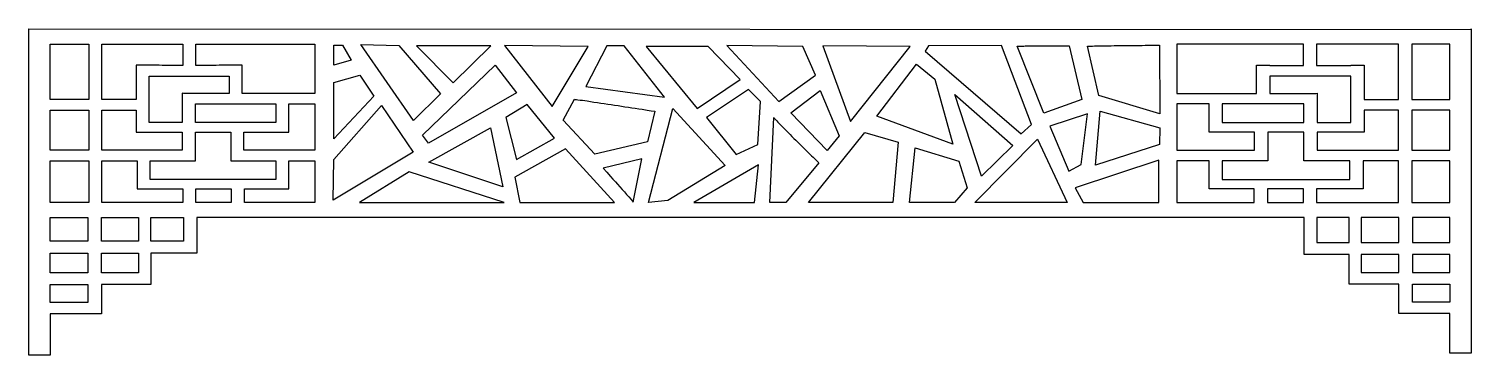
# Model space of a CAD drawing. Header units: centimetres. Extents: x 1.5 to 17.9, y -9 to -5.3.
import ezdxf

# ---------------------------------------------------------------- set-up
doc = ezdxf.new("R2010")
doc.units = ezdxf.units.CM
doc.header["$MEASUREMENT"] = 0
doc.layers.add('layer 1', color=7, linetype='Continuous')

msp = doc.modelspace()

# ---------------------------------------------------------------- linework, layer by layer
at = {"layer": 'layer 1', "color": 250}
for points, knots in [([(16.02787, -7.42922), (16.02787, -7.42922), (16.02787, -7.85228), (16.02787, -7.85228), (16.02787, -7.85228), (16.02787, -7.85228), (16.53978, -7.85228), (16.53978, -7.85228), (16.53978, -7.85228), (16.53978, -7.85228), (16.53978, -8.19137), (16.53978, -8.19137), (16.53978, -8.19137), (16.53978, -8.19137), (17.10772, -8.19137), (17.10772, -8.19137), (17.10772, -8.19137), (17.10772, -8.19137), (17.10772, -8.52561), (17.10772, -8.52561), (17.10772, -8.52561), (17.10772, -8.52561), (17.6887, -8.52561), (17.6887, -8.52561), (17.6887, -8.52561), (17.6887, -8.52561), (17.6887, -8.97819), (17.6887, -8.97819), (17.6887, -8.97819), (17.6887, -8.97819), (17.93102, -8.97819), (17.93102, -8.97819), (17.93102, -8.97819), (17.93102, -8.97819), (17.93102, -7.42922), (17.93102, -7.42922), (17.93102, -7.42922), (17.93102, -7.42922), (17.93102, -7.30144), (17.93102, -7.30144), (17.93102, -7.30144), (17.93102, -7.30144), (17.93102, -5.45563), (17.93102, -5.45563), (17.93102, -5.45563), (17.93102, -5.45563), (17.93102, -5.27898), (17.93102, -5.27898), (17.93102, -5.27898), (17.93102, -5.27898), (17.93102, -5.28697), (17.93102, -5.28697), (17.93102, -5.28697), (17.93102, -5.28697), (1.50051, -5.27898), (1.50051, -5.27898), (1.50051, -5.27898), (1.50051, -5.27898), (1.50051, -5.45563), (1.50051, -5.45563), (1.50051, -5.45563), (1.50051, -5.45563), (1.50051, -7.30144), (1.50051, -7.30144), (1.50051, -7.30144), (1.50051, -7.30144), (1.50051, -7.42922), (1.50051, -7.42922), (1.50051, -7.42922), (1.50051, -7.42922), (1.50051, -9.00021), (1.50051, -9.00021), (1.50051, -9.00021), (1.50051, -9.00021), (1.74283, -9.00021), (1.74283, -9.00021), (1.74283, -9.00021), (1.74283, -9.00021), (1.74283, -8.52886), (1.74283, -8.52886), (1.74283, -8.52886), (1.74283, -8.52886), (2.32926, -8.52886), (2.32926, -8.52886), (2.32926, -8.52886), (2.32926, -8.52886), (2.32926, -8.19462), (2.32926, -8.19462), (2.32926, -8.19462), (2.32926, -8.19462), (2.89176, -8.19462), (2.89176, -8.19462), (2.89176, -8.19462), (2.89176, -8.19462), (2.89176, -7.83515), (2.89176, -7.83515), (2.89176, -7.83515), (2.89176, -7.83515), (3.41479, -7.83515), (3.41479, -7.83515), (3.41479, -7.83515), (3.41479, -7.83515), (3.41479, -7.42922), (3.41479, -7.42922), (3.41479, -7.42922), (3.41479, -7.42922), (16.02787, -7.42922), (16.02787, -7.42922), (16.02787, -7.42922), (16.02787, -7.42922), (16.02787, -7.42922), (16.02787, -7.42922)], [0, 0, 0, 0, 0.03448276, 0.03448276, 0.03448276, 0.03448276, 0.06896552, 0.06896552, 0.06896552, 0.06896552, 0.10344828, 0.10344828, 0.10344828, 0.10344828, 0.13793103, 0.13793103, 0.13793103, 0.13793103, 0.17241379, 0.17241379, 0.17241379, 0.17241379, 0.20689655, 0.20689655, 0.20689655, 0.20689655, 0.24137931, 0.24137931, 0.24137931, 0.24137931, 0.27586207, 0.27586207, 0.27586207, 0.27586207, 0.31034483, 0.31034483, 0.31034483, 0.31034483, 0.34482759, 0.34482759, 0.34482759, 0.34482759, 0.37931034, 0.37931034, 0.37931034, 0.37931034, 0.4137931, 0.4137931, 0.4137931, 0.4137931, 0.44827586, 0.44827586, 0.44827586, 0.44827586, 0.48275862, 0.48275862, 0.48275862, 0.48275862, 0.51724138, 0.51724138, 0.51724138, 0.51724138, 0.55172414, 0.55172414, 0.55172414, 0.55172414, 0.5862069, 0.5862069, 0.5862069, 0.5862069, 0.62068966, 0.62068966, 0.62068966, 0.62068966, 0.65517241, 0.65517241, 0.65517241, 0.65517241, 0.68965517, 0.68965517, 0.68965517, 0.68965517, 0.72413793, 0.72413793, 0.72413793, 0.72413793, 0.75862069, 0.75862069, 0.75862069, 0.75862069, 0.79310345, 0.79310345, 0.79310345, 0.79310345, 0.82758621, 0.82758621, 0.82758621, 0.82758621, 0.86206897, 0.86206897, 0.86206897, 0.86206897, 0.89655172, 0.89655172, 0.89655172, 0.89655172, 0.93103448, 0.93103448, 0.93103448, 0.93103448, 1, 1, 1, 1]), ([(1.74283, -6.08608), (1.74283, -6.08608), (2.18384, -6.08608), (2.18384, -6.08608), (2.18384, -6.08608), (2.18384, -6.08608), (2.18384, -5.45563), (2.18384, -5.45563), (2.18384, -5.45563), (2.18384, -5.45563), (1.74283, -5.45563), (1.74283, -5.45563), (1.74283, -5.45563), (1.74283, -5.45563), (1.74283, -6.08608), (1.74283, -6.08608)], [0, 0, 0, 0, 0.2, 0.2, 0.2, 0.2, 0.4, 0.4, 0.4, 0.4, 0.6, 0.6, 0.6, 0.6, 1, 1, 1, 1]), ([(2.33234, -5.45563), (2.33234, -5.45563), (2.33234, -6.08608), (2.33234, -6.08608), (2.33234, -6.08608), (2.33234, -6.08608), (2.72151, -6.08608), (2.72151, -6.08608), (2.72151, -6.08608), (2.72151, -6.08608), (2.72151, -5.69258), (2.72151, -5.69258), (2.72151, -5.69258), (2.80964, -5.69302), (2.89776, -5.69387), (2.98588, -5.69516), (2.98588, -5.69516), (3.07527, -5.69647), (3.16466, -5.69733), (3.25406, -5.69774), (3.25406, -5.69774), (3.25406, -5.69774), (3.25406, -5.45563), (3.25406, -5.45563), (3.25406, -5.45563), (3.25406, -5.45563), (2.33234, -5.45563), (2.33234, -5.45563)], [0, 0, 0, 0, 0.125, 0.125, 0.125, 0.125, 0.25, 0.25, 0.25, 0.25, 0.375, 0.375, 0.375, 0.375, 0.5, 0.5, 0.5, 0.5, 0.625, 0.625, 0.625, 0.625, 0.75, 0.75, 0.75, 0.75, 1, 1, 1, 1]), ([(3.40256, -5.45563), (3.40256, -5.45563), (3.40257, -5.69774), (3.40257, -5.69774), (3.40257, -5.69774), (3.49114, -5.69731), (3.5797, -5.69641), (3.66826, -5.69503), (3.66826, -5.69503), (3.75549, -5.69367), (3.84274, -5.69277), (3.92998, -5.69231), (3.92998, -5.69231), (3.92998, -5.69231), (3.92998, -6.01464), (3.92998, -6.01464), (3.92998, -6.01464), (3.92998, -6.01464), (4.76029, -6.01464), (4.76029, -6.01464), (4.76029, -6.01464), (4.76029, -6.01464), (4.76029, -5.45563), (4.76029, -5.45563), (4.76029, -5.45563), (4.76029, -5.45563), (3.40256, -5.45563), (3.40256, -5.45563)], [0, 0, 0, 0, 0.125, 0.125, 0.125, 0.125, 0.25, 0.25, 0.25, 0.25, 0.375, 0.375, 0.375, 0.375, 0.5, 0.5, 0.5, 0.5, 0.625, 0.625, 0.625, 0.625, 0.75, 0.75, 0.75, 0.75, 1, 1, 1, 1]), ([(4.97647, -5.69287), (4.97647, -5.69287), (5.17363, -5.63742), (5.17363, -5.63742), (5.17363, -5.63742), (5.17363, -5.63742), (5.07369, -5.46562), (5.07369, -5.46562), (5.07369, -5.46562), (5.07369, -5.46562), (4.97647, -5.46388), (4.97647, -5.46388), (4.97647, -5.46388), (4.97647, -5.46388), (4.97647, -5.69287), (4.97647, -5.69287)], [0, 0, 0, 0, 0.2, 0.2, 0.2, 0.2, 0.4, 0.4, 0.4, 0.4, 0.6, 0.6, 0.6, 0.6, 1, 1, 1, 1]), ([(5.28222, -5.45846), (5.28222, -5.45846), (5.88299, -6.32385), (5.88299, -6.32385), (5.88299, -6.32385), (5.88299, -6.32385), (6.19128, -6.02152), (6.19128, -6.02152), (6.19128, -6.02152), (6.19128, -6.02152), (5.7143, -5.46852), (5.7143, -5.46852), (5.7143, -5.46852), (5.7143, -5.46852), (5.28222, -5.45846), (5.28222, -5.45846)], [0, 0, 0, 0, 0.2, 0.2, 0.2, 0.2, 0.4, 0.4, 0.4, 0.4, 0.6, 0.6, 0.6, 0.6, 1, 1, 1, 1]), ([(5.91648, -5.4742), (5.91648, -5.4742), (6.76359, -5.4742), (6.76359, -5.4742), (6.76359, -5.4742), (6.76359, -5.4742), (6.33389, -5.89336), (6.33389, -5.89336), (6.33389, -5.89336), (6.33389, -5.89336), (5.91648, -5.4742), (5.91648, -5.4742)], [0, 0, 0, 0, 0.25, 0.25, 0.25, 0.25, 0.5, 0.5, 0.5, 0.5, 1, 1, 1, 1]), ([(6.92088, -5.46846), (6.92088, -5.46846), (7.8731, -5.48066), (7.8731, -5.48066), (7.8731, -5.48066), (7.8731, -5.48066), (7.46221, -6.16322), (7.46221, -6.16322), (7.46221, -6.16322), (7.46221, -6.16322), (6.92088, -5.46846), (6.92088, -5.46846)], [0, 0, 0, 0, 0.25, 0.25, 0.25, 0.25, 0.5, 0.5, 0.5, 0.5, 1, 1, 1, 1]), ([(8.08644, -5.4742), (8.08644, -5.4742), (8.2834, -5.4742), (8.2834, -5.4742), (8.2834, -5.4742), (8.2834, -5.4742), (8.74111, -6.05719), (8.74111, -6.05719), (8.74111, -6.05719), (8.74111, -6.05719), (7.84425, -5.93519), (7.84425, -5.93519), (7.84425, -5.93519), (7.84425, -5.93519), (8.08644, -5.4742), (8.08644, -5.4742)], [0, 0, 0, 0, 0.2, 0.2, 0.2, 0.2, 0.4, 0.4, 0.4, 0.4, 0.6, 0.6, 0.6, 0.6, 1, 1, 1, 1]), ([(8.53182, -5.47995), (8.53182, -5.47995), (9.23858, -5.47995), (9.23858, -5.47995), (9.23858, -5.47995), (9.23858, -5.47995), (9.60544, -5.85621), (9.60544, -5.85621), (9.60544, -5.85621), (9.60544, -5.85621), (9.11229, -6.18618), (9.11229, -6.18618), (9.11229, -6.18618), (9.11229, -6.18618), (8.53182, -5.47995), (8.53182, -5.47995)], [0, 0, 0, 0, 0.2, 0.2, 0.2, 0.2, 0.4, 0.4, 0.4, 0.4, 0.6, 0.6, 0.6, 0.6, 1, 1, 1, 1]), ([(9.45143, -5.46846), (9.45143, -5.46846), (10.3193, -5.47944), (10.3193, -5.47944), (10.3193, -5.47944), (10.3193, -5.47944), (10.46336, -5.80787), (10.46336, -5.80787), (10.46336, -5.80787), (10.46336, -5.80787), (10.04494, -6.10581), (10.04494, -6.10581), (10.04494, -6.10581), (10.04494, -6.10581), (9.45143, -5.46846), (9.45143, -5.46846)], [0, 0, 0, 0, 0.2, 0.2, 0.2, 0.2, 0.4, 0.4, 0.4, 0.4, 0.6, 0.6, 0.6, 0.6, 1, 1, 1, 1]), ([(10.54714, -5.4742), (10.54714, -5.4742), (11.53849, -5.47995), (11.53849, -5.47995), (11.53849, -5.47995), (11.53849, -5.47995), (10.86019, -6.33423), (10.86019, -6.33423), (10.86019, -6.33423), (10.86019, -6.33423), (10.54714, -5.4742), (10.54714, -5.4742)], [0, 0, 0, 0, 0.25, 0.25, 0.25, 0.25, 0.5, 0.5, 0.5, 0.5, 1, 1, 1, 1]), ([(11.74951, -5.4742), (11.74951, -5.4742), (12.58202, -5.46846), (12.58202, -5.46846), (12.58202, -5.46846), (12.58202, -5.46846), (12.92145, -6.36889), (12.92145, -6.36889), (12.92145, -6.36889), (12.92145, -6.36889), (12.80391, -6.47592), (12.80391, -6.47592), (12.80391, -6.47592), (12.80391, -6.47592), (11.70951, -5.53511), (11.70951, -5.53511), (11.70951, -5.53511), (11.70951, -5.53511), (11.74951, -5.4742), (11.74951, -5.4742)], [0, 0, 0, 0, 0.16666667, 0.16666667, 0.16666667, 0.16666667, 0.33333333, 0.33333333, 0.33333333, 0.33333333, 0.5, 0.5, 0.5, 0.5, 0.66666667, 0.66666667, 0.66666667, 0.66666667, 1, 1, 1, 1]), ([(12.76044, -5.47855), (12.76044, -5.47855), (13.06349, -6.23979), (13.06349, -6.23979), (13.06349, -6.23979), (13.06349, -6.23979), (13.49597, -6.08458), (13.49597, -6.08458), (13.49597, -6.08458), (13.49597, -6.08458), (13.35101, -5.47486), (13.35101, -5.47486), (13.35101, -5.47486), (13.35101, -5.47486), (13.32551, -5.47471), (13.32551, -5.47471), (13.32551, -5.47471), (13.32551, -5.47471), (13.29625, -5.47455), (13.29625, -5.47455), (13.29625, -5.47455), (13.29625, -5.47455), (13.25831, -5.47438), (13.25831, -5.47438), (13.25831, -5.47438), (13.19041, -5.47408), (13.1225, -5.47391), (13.0546, -5.47388), (13.0546, -5.47388), (12.98688, -5.47388), (12.91916, -5.47418), (12.85144, -5.4748), (12.85144, -5.4748), (12.82928, -5.47508), (12.80711, -5.47556), (12.78495, -5.47624), (12.78495, -5.47624), (12.78109, -5.47638), (12.77723, -5.4765), (12.77337, -5.47658), (12.77337, -5.47658), (12.7695, -5.47666), (12.76566, -5.4771), (12.76187, -5.47788), (12.76187, -5.47788), (12.76187, -5.47788), (12.76044, -5.47855), (12.76044, -5.47855)], [0, 0, 0, 0, 0.07692308, 0.07692308, 0.07692308, 0.07692308, 0.15384615, 0.15384615, 0.15384615, 0.15384615, 0.23076923, 0.23076923, 0.23076923, 0.23076923, 0.30769231, 0.30769231, 0.30769231, 0.30769231, 0.38461538, 0.38461538, 0.38461538, 0.38461538, 0.46153846, 0.46153846, 0.46153846, 0.46153846, 0.53846154, 0.53846154, 0.53846154, 0.53846154, 0.61538462, 0.61538462, 0.61538462, 0.61538462, 0.69230769, 0.69230769, 0.69230769, 0.69230769, 0.76923077, 0.76923077, 0.76923077, 0.76923077, 0.84615385, 0.84615385, 0.84615385, 0.84615385, 1, 1, 1, 1]), ([(13.56088, -5.47855), (13.56088, -5.47855), (13.68878, -6.04024), (13.68878, -6.04024), (13.68878, -6.04024), (13.68878, -6.04024), (14.3839, -6.24718), (14.3839, -6.24718), (14.3839, -6.24718), (14.3839, -6.24718), (14.38136, -5.46572), (14.38136, -5.46572), (14.38136, -5.46572), (14.38136, -5.46572), (14.34604, -5.46598), (14.34604, -5.46598), (14.34604, -5.46598), (14.34604, -5.46598), (14.3055, -5.46629), (14.3055, -5.46629), (14.3055, -5.46629), (14.3055, -5.46629), (14.25293, -5.46671), (14.25293, -5.46671), (14.25293, -5.46671), (14.15879, -5.46747), (14.06464, -5.46837), (13.9705, -5.46942), (13.9705, -5.46942), (13.87646, -5.47048), (13.78242, -5.47183), (13.68838, -5.47349), (13.68838, -5.47349), (13.65747, -5.47412), (13.62656, -5.47492), (13.59566, -5.47592), (13.59566, -5.47592), (13.58704, -5.47625), (13.57843, -5.47668), (13.56982, -5.47722), (13.56982, -5.47722), (13.5687, -5.4773), (13.56757, -5.47739), (13.56645, -5.47748), (13.56645, -5.47748), (13.56533, -5.47758), (13.5642, -5.47771), (13.56309, -5.47788), (13.56309, -5.47788), (13.56309, -5.47788), (13.5614, -5.47821), (13.5614, -5.47821), (13.5614, -5.47821), (13.5614, -5.47821), (13.56088, -5.47855), (13.56088, -5.47855)], [0, 0, 0, 0, 0.06666667, 0.06666667, 0.06666667, 0.06666667, 0.13333333, 0.13333333, 0.13333333, 0.13333333, 0.2, 0.2, 0.2, 0.2, 0.26666667, 0.26666667, 0.26666667, 0.26666667, 0.33333333, 0.33333333, 0.33333333, 0.33333333, 0.4, 0.4, 0.4, 0.4, 0.46666667, 0.46666667, 0.46666667, 0.46666667, 0.53333333, 0.53333333, 0.53333333, 0.53333333, 0.6, 0.6, 0.6, 0.6, 0.66666667, 0.66666667, 0.66666667, 0.66666667, 0.73333333, 0.73333333, 0.73333333, 0.73333333, 0.8, 0.8, 0.8, 0.8, 0.86666667, 0.86666667, 0.86666667, 0.86666667, 1, 1, 1, 1]), ([(16.02004, -5.45563), (16.02004, -5.45563), (16.02004, -5.69774), (16.02004, -5.69774), (16.02004, -5.69774), (16.02004, -5.69774), (15.63582, -5.69774), (15.63582, -5.69774), (15.63582, -5.69774), (15.63582, -5.69774), (15.63582, -5.69231), (15.63582, -5.69231), (15.63582, -5.69231), (15.63582, -5.69231), (15.48525, -5.69231), (15.48525, -5.69231), (15.48525, -5.69231), (15.48525, -5.69231), (15.48525, -6.01464), (15.48525, -6.01464), (15.48525, -6.01464), (15.48525, -6.01464), (14.57731, -6.01464), (14.57731, -6.01464), (14.57731, -6.01464), (14.57731, -6.01464), (14.57731, -5.45563), (14.57731, -5.45563), (14.57731, -5.45563), (14.57731, -5.45563), (16.02004, -5.45563), (16.02004, -5.45563)], [0, 0, 0, 0, 0.11111111, 0.11111111, 0.11111111, 0.11111111, 0.22222222, 0.22222222, 0.22222222, 0.22222222, 0.33333333, 0.33333333, 0.33333333, 0.33333333, 0.44444444, 0.44444444, 0.44444444, 0.44444444, 0.55555556, 0.55555556, 0.55555556, 0.55555556, 0.66666667, 0.66666667, 0.66666667, 0.66666667, 0.77777778, 0.77777778, 0.77777778, 0.77777778, 1, 1, 1, 1]), ([(17.1052, -5.45563), (17.1052, -5.45563), (17.1052, -6.08608), (17.1052, -6.08608), (17.1052, -6.08608), (17.1052, -6.08608), (16.71059, -6.08608), (16.71059, -6.08608), (16.71059, -6.08608), (16.71059, -6.08608), (16.71059, -5.69259), (16.71059, -5.69259), (16.71059, -5.69259), (16.71059, -5.69259), (16.56002, -5.69259), (16.56002, -5.69259), (16.56002, -5.69259), (16.56002, -5.69259), (16.56002, -5.69774), (16.56002, -5.69774), (16.56002, -5.69774), (16.56002, -5.69774), (16.17061, -5.69774), (16.17061, -5.69774), (16.17061, -5.69774), (16.17061, -5.69774), (16.17061, -5.45563), (16.17061, -5.45563), (16.17061, -5.45563), (16.17061, -5.45563), (16.1982, -5.45563), (16.1982, -5.45563), (16.1982, -5.45563), (16.1982, -5.45563), (17.09939, -5.45563), (17.09939, -5.45563), (17.09939, -5.45563), (17.09939, -5.45563), (17.1052, -5.45563), (17.1052, -5.45563)], [0, 0, 0, 0, 0.09090909, 0.09090909, 0.09090909, 0.09090909, 0.18181818, 0.18181818, 0.18181818, 0.18181818, 0.27272727, 0.27272727, 0.27272727, 0.27272727, 0.36363636, 0.36363636, 0.36363636, 0.36363636, 0.45454545, 0.45454545, 0.45454545, 0.45454545, 0.54545455, 0.54545455, 0.54545455, 0.54545455, 0.63636364, 0.63636364, 0.63636364, 0.63636364, 0.72727273, 0.72727273, 0.72727273, 0.72727273, 0.81818182, 0.81818182, 0.81818182, 0.81818182, 1, 1, 1, 1]), ([(17.6887, -6.08608), (17.6887, -6.08608), (17.25577, -6.08608), (17.25577, -6.08608), (17.25577, -6.08608), (17.25577, -6.08608), (17.25577, -5.45563), (17.25577, -5.45563), (17.25577, -5.45563), (17.25577, -5.45563), (17.6887, -5.45563), (17.6887, -5.45563), (17.6887, -5.45563), (17.6887, -5.45563), (17.6887, -6.08608), (17.6887, -6.08608)], [0, 0, 0, 0, 0.2, 0.2, 0.2, 0.2, 0.4, 0.4, 0.4, 0.4, 0.6, 0.6, 0.6, 0.6, 1, 1, 1, 1]), ([(6.81232, -5.69396), (6.81232, -5.69396), (5.98402, -6.49339), (5.98402, -6.49339), (5.98402, -6.49339), (5.98402, -6.49339), (6.05417, -6.58196), (6.05417, -6.58196), (6.05417, -6.58196), (6.05417, -6.58196), (7.05393, -6.01045), (7.05393, -6.01045), (7.05393, -6.01045), (7.05393, -6.01045), (6.81232, -5.69396), (6.81232, -5.69396)], [0, 0, 0, 0, 0.2, 0.2, 0.2, 0.2, 0.4, 0.4, 0.4, 0.4, 0.6, 0.6, 0.6, 0.6, 1, 1, 1, 1]), ([(11.61329, -5.68107), (11.61329, -5.68107), (11.15964, -6.27575), (11.15964, -6.27575), (11.15964, -6.27575), (11.15964, -6.27575), (12.02765, -6.59338), (12.02765, -6.59338), (12.02765, -6.59338), (12.02765, -6.59338), (11.82127, -5.85454), (11.82127, -5.85454), (11.82127, -5.85454), (11.82127, -5.85454), (11.61329, -5.68107), (11.61329, -5.68107)], [0, 0, 0, 0, 0.2, 0.2, 0.2, 0.2, 0.4, 0.4, 0.4, 0.4, 0.6, 0.6, 0.6, 0.6, 1, 1, 1, 1]), ([(3.24894, -6.0636), (3.24894, -6.0636), (3.2483, -6.01427), (3.2483, -6.01427), (3.2483, -6.01427), (3.2483, -6.01427), (3.2625, -6.01464), (3.2625, -6.01464), (3.2625, -6.01464), (3.2625, -6.01464), (3.78149, -6.01464), (3.78149, -6.01464), (3.78149, -6.01464), (3.78149, -6.01464), (3.78149, -5.81852), (3.78149, -5.81852), (3.78149, -5.81852), (3.78149, -5.81852), (2.87001, -5.81852), (2.87001, -5.81852), (2.87001, -5.81852), (2.87001, -5.81852), (2.87001, -6.34539), (2.87001, -6.34539), (2.87001, -6.34539), (2.87001, -6.34539), (3.24894, -6.34539), (3.24894, -6.34539), (3.24894, -6.34539), (3.24894, -6.34539), (3.24894, -6.0636), (3.24894, -6.0636)], [0, 0, 0, 0, 0.11111111, 0.11111111, 0.11111111, 0.11111111, 0.22222222, 0.22222222, 0.22222222, 0.22222222, 0.33333333, 0.33333333, 0.33333333, 0.33333333, 0.44444444, 0.44444444, 0.44444444, 0.44444444, 0.55555556, 0.55555556, 0.55555556, 0.55555556, 0.66666667, 0.66666667, 0.66666667, 0.66666667, 0.77777778, 0.77777778, 0.77777778, 0.77777778, 1, 1, 1, 1]), ([(4.97647, -6.53448), (4.97647, -6.53448), (5.42994, -6.04504), (5.42994, -6.04504), (5.42994, -6.04504), (5.42994, -6.04504), (5.27254, -5.80643), (5.27254, -5.80643), (5.27254, -5.80643), (5.27254, -5.80643), (4.97647, -5.89078), (4.97647, -5.89078), (4.97647, -5.89078), (4.97647, -5.89078), (4.97647, -6.53448), (4.97647, -6.53448)], [0, 0, 0, 0, 0.2, 0.2, 0.2, 0.2, 0.4, 0.4, 0.4, 0.4, 0.6, 0.6, 0.6, 0.6, 1, 1, 1, 1]), ([(16.1758, -6.0636), (16.1758, -6.0636), (16.17644, -6.01427), (16.17644, -6.01427), (16.17644, -6.01427), (16.17644, -6.01427), (16.16206, -6.01464), (16.16206, -6.01464), (16.16206, -6.01464), (16.16206, -6.01464), (15.63582, -6.01464), (15.63582, -6.01464), (15.63582, -6.01464), (15.63582, -6.01464), (15.63582, -5.81852), (15.63582, -5.81852), (15.63582, -5.81852), (15.63582, -5.81852), (16.56002, -5.81852), (16.56002, -5.81852), (16.56002, -5.81852), (16.56002, -5.81852), (16.56002, -6.34539), (16.56002, -6.34539), (16.56002, -6.34539), (16.56002, -6.34539), (16.1758, -6.34539), (16.1758, -6.34539), (16.1758, -6.34539), (16.1758, -6.34539), (16.1758, -6.0636), (16.1758, -6.0636)], [0, 0, 0, 0, 0.11111111, 0.11111111, 0.11111111, 0.11111111, 0.22222222, 0.22222222, 0.22222222, 0.22222222, 0.33333333, 0.33333333, 0.33333333, 0.33333333, 0.44444444, 0.44444444, 0.44444444, 0.44444444, 0.55555556, 0.55555556, 0.55555556, 0.55555556, 0.66666667, 0.66666667, 0.66666667, 0.66666667, 0.77777778, 0.77777778, 0.77777778, 0.77777778, 1, 1, 1, 1]), ([(9.21936, -6.29171), (9.21936, -6.29171), (9.70035, -5.9705), (9.70035, -5.9705), (9.70035, -5.9705), (9.70035, -5.9705), (9.8349, -6.10901), (9.8349, -6.10901), (9.8349, -6.10901), (9.8349, -6.10901), (9.80361, -6.5996), (9.80361, -6.5996), (9.80361, -6.5996), (9.80361, -6.5996), (9.55825, -6.71154), (9.55825, -6.71154), (9.55825, -6.71154), (9.55825, -6.71154), (9.21936, -6.29171), (9.21936, -6.29171)], [0, 0, 0, 0, 0.16666667, 0.16666667, 0.16666667, 0.16666667, 0.33333333, 0.33333333, 0.33333333, 0.33333333, 0.5, 0.5, 0.5, 0.5, 0.66666667, 0.66666667, 0.66666667, 0.66666667, 1, 1, 1, 1]), ([(10.51626, -5.98174), (10.51626, -5.98174), (10.18089, -6.23644), (10.18089, -6.23644), (10.18089, -6.23644), (10.18089, -6.23644), (10.5954, -6.6646), (10.5954, -6.6646), (10.5954, -6.6646), (10.5954, -6.6646), (10.73149, -6.50074), (10.73149, -6.50074), (10.73149, -6.50074), (10.73149, -6.50074), (10.51626, -5.98174), (10.51626, -5.98174)], [0, 0, 0, 0, 0.2, 0.2, 0.2, 0.2, 0.4, 0.4, 0.4, 0.4, 0.6, 0.6, 0.6, 0.6, 1, 1, 1, 1]), ([(12.04756, -6.02915), (12.04756, -6.02915), (12.35397, -6.96037), (12.35397, -6.96037), (12.35397, -6.96037), (12.35397, -6.96037), (12.71076, -6.60932), (12.71076, -6.60932), (12.71076, -6.60932), (12.71076, -6.60932), (12.04756, -6.02915), (12.04756, -6.02915)], [0, 0, 0, 0, 0.25, 0.25, 0.25, 0.25, 0.5, 0.5, 0.5, 0.5, 1, 1, 1, 1]), ([(1.74283, -6.66381), (1.74283, -6.66381), (2.18384, -6.66381), (2.18384, -6.66381), (2.18384, -6.66381), (2.18384, -6.66381), (2.18384, -6.20686), (2.18384, -6.20686), (2.18384, -6.20686), (2.18384, -6.20686), (1.74283, -6.20686), (1.74283, -6.20686), (1.74283, -6.20686), (1.74283, -6.20686), (1.74283, -6.66381), (1.74283, -6.66381)], [0, 0, 0, 0, 0.2, 0.2, 0.2, 0.2, 0.4, 0.4, 0.4, 0.4, 0.6, 0.6, 0.6, 0.6, 1, 1, 1, 1]), ([(3.24894, -6.45852), (3.24894, -6.45852), (2.87001, -6.45852), (2.87001, -6.45852), (2.87001, -6.45852), (2.87001, -6.45852), (2.72151, -6.45852), (2.72151, -6.45852), (2.72151, -6.45852), (2.72151, -6.45852), (2.72151, -6.20686), (2.72151, -6.20686), (2.72151, -6.20686), (2.72151, -6.20686), (2.33234, -6.20686), (2.33234, -6.20686), (2.33234, -6.20686), (2.33234, -6.20686), (2.33234, -6.66381), (2.33234, -6.66381), (2.33234, -6.66381), (2.33234, -6.66381), (3.24894, -6.66381), (3.24894, -6.66381), (3.24894, -6.66381), (3.24894, -6.66381), (3.24894, -6.45852), (3.24894, -6.45852)], [0, 0, 0, 0, 0.125, 0.125, 0.125, 0.125, 0.25, 0.25, 0.25, 0.25, 0.375, 0.375, 0.375, 0.375, 0.5, 0.5, 0.5, 0.5, 0.625, 0.625, 0.625, 0.625, 0.75, 0.75, 0.75, 0.75, 1, 1, 1, 1]), ([(3.39744, -6.13542), (3.39744, -6.13542), (3.39744, -6.34539), (3.39744, -6.34539), (3.39744, -6.34539), (3.39744, -6.34539), (4.31404, -6.34539), (4.31404, -6.34539), (4.31404, -6.34539), (4.31404, -6.34539), (4.31404, -6.13542), (4.31404, -6.13542), (4.31404, -6.13542), (4.31404, -6.13542), (3.39744, -6.13542), (3.39744, -6.13542)], [0, 0, 0, 0, 0.2, 0.2, 0.2, 0.2, 0.4, 0.4, 0.4, 0.4, 0.6, 0.6, 0.6, 0.6, 1, 1, 1, 1]), ([(4.76029, -6.13542), (4.76029, -6.13542), (4.46254, -6.13542), (4.46254, -6.13542), (4.46254, -6.13542), (4.46254, -6.13542), (4.46254, -6.45852), (4.46254, -6.45852), (4.46254, -6.45852), (4.46254, -6.45852), (4.31404, -6.45852), (4.31404, -6.45852), (4.31404, -6.45852), (4.31404, -6.45852), (3.95047, -6.45852), (3.95047, -6.45852), (3.95047, -6.45852), (3.95047, -6.45852), (3.95047, -6.66381), (3.95047, -6.66381), (3.95047, -6.66381), (3.95047, -6.66381), (4.76029, -6.66381), (4.76029, -6.66381), (4.76029, -6.66381), (4.76029, -6.66381), (4.76029, -6.13542), (4.76029, -6.13542)], [0, 0, 0, 0, 0.125, 0.125, 0.125, 0.125, 0.25, 0.25, 0.25, 0.25, 0.375, 0.375, 0.375, 0.375, 0.5, 0.5, 0.5, 0.5, 0.625, 0.625, 0.625, 0.625, 0.75, 0.75, 0.75, 0.75, 1, 1, 1, 1]), ([(4.97647, -6.76807), (4.97647, -6.76807), (4.96691, -7.23208), (4.96691, -7.23208), (4.96691, -7.23208), (4.96691, -7.23208), (5.88044, -6.68368), (5.88044, -6.68368), (5.88044, -6.68368), (5.88044, -6.68368), (5.51864, -6.15174), (5.51864, -6.15174), (5.51864, -6.15174), (5.51864, -6.15174), (4.97647, -6.76807), (4.97647, -6.76807)], [0, 0, 0, 0, 0.2, 0.2, 0.2, 0.2, 0.4, 0.4, 0.4, 0.4, 0.6, 0.6, 0.6, 0.6, 1, 1, 1, 1]), ([(6.93464, -6.28996), (6.93464, -6.28996), (7.17697, -6.14273), (7.17697, -6.14273), (7.17697, -6.14273), (7.17697, -6.14273), (7.48771, -6.52454), (7.48771, -6.52454), (7.48771, -6.52454), (7.48771, -6.52454), (7.05436, -6.77082), (7.05436, -6.77082), (7.05436, -6.77082), (7.05436, -6.77082), (6.93464, -6.28996), (6.93464, -6.28996)], [0, 0, 0, 0, 0.2, 0.2, 0.2, 0.2, 0.4, 0.4, 0.4, 0.4, 0.6, 0.6, 0.6, 0.6, 1, 1, 1, 1]), ([(7.71483, -6.08284), (7.71483, -6.08284), (7.58758, -6.3203), (7.58758, -6.3203), (7.58758, -6.3203), (7.58758, -6.3203), (7.94716, -6.70929), (7.94716, -6.70929), (7.94716, -6.70929), (7.94716, -6.70929), (8.54661, -6.56741), (8.54661, -6.56741), (8.54661, -6.56741), (8.54661, -6.56741), (8.62979, -6.21859), (8.62979, -6.21859), (8.62979, -6.21859), (8.62979, -6.21859), (8.5906, -6.21254), (8.5906, -6.21254), (8.5906, -6.21254), (8.5906, -6.21254), (8.54559, -6.20562), (8.54559, -6.20562), (8.54559, -6.20562), (8.54559, -6.20562), (8.48722, -6.19665), (8.48722, -6.19665), (8.48722, -6.19665), (8.38261, -6.18058), (8.27798, -6.16464), (8.17334, -6.1488), (8.17334, -6.1488), (8.0686, -6.13277), (7.9638, -6.11714), (7.85895, -6.1019), (7.85895, -6.1019), (7.82432, -6.09673), (7.78964, -6.09184), (7.75493, -6.0872), (7.75493, -6.0872), (7.74516, -6.08583), (7.73537, -6.0846), (7.72556, -6.08352), (7.72556, -6.08352), (7.72295, -6.08319), (7.72033, -6.08295), (7.7177, -6.08278), (7.7177, -6.08278), (7.71687, -6.08273), (7.71605, -6.08267), (7.71524, -6.08261), (7.71524, -6.08261), (7.71507, -6.0826), (7.71491, -6.08269), (7.71483, -6.08284)], [0, 0, 0, 0, 0.06666667, 0.06666667, 0.06666667, 0.06666667, 0.13333333, 0.13333333, 0.13333333, 0.13333333, 0.2, 0.2, 0.2, 0.2, 0.26666667, 0.26666667, 0.26666667, 0.26666667, 0.33333333, 0.33333333, 0.33333333, 0.33333333, 0.4, 0.4, 0.4, 0.4, 0.46666667, 0.46666667, 0.46666667, 0.46666667, 0.53333333, 0.53333333, 0.53333333, 0.53333333, 0.6, 0.6, 0.6, 0.6, 0.66666667, 0.66666667, 0.66666667, 0.66666667, 0.73333333, 0.73333333, 0.73333333, 0.73333333, 0.8, 0.8, 0.8, 0.8, 0.86666667, 0.86666667, 0.86666667, 0.86666667, 1, 1, 1, 1]), ([(8.8363, -6.18571), (8.8363, -6.18571), (8.55998, -7.25782), (8.55998, -7.25782), (8.55998, -7.25782), (8.55998, -7.25782), (8.77911, -7.23834), (8.77911, -7.23834), (8.77911, -7.23834), (8.77911, -7.23834), (9.43203, -6.83702), (9.43203, -6.83702), (9.43203, -6.83702), (9.43203, -6.83702), (8.8363, -6.18571), (8.8363, -6.18571)], [0, 0, 0, 0, 0.2, 0.2, 0.2, 0.2, 0.4, 0.4, 0.4, 0.4, 0.6, 0.6, 0.6, 0.6, 1, 1, 1, 1]), ([(13.70581, -6.21762), (13.70581, -6.21762), (13.65041, -6.83537), (13.65041, -6.83537), (13.65041, -6.83537), (13.65041, -6.83537), (14.38051, -6.59824), (14.38051, -6.59824), (14.38051, -6.59824), (14.38051, -6.59824), (14.38398, -6.40608), (14.38398, -6.40608), (14.38398, -6.40608), (14.38398, -6.40608), (13.70581, -6.21762), (13.70581, -6.21762)], [0, 0, 0, 0, 0.2, 0.2, 0.2, 0.2, 0.4, 0.4, 0.4, 0.4, 0.6, 0.6, 0.6, 0.6, 1, 1, 1, 1]), ([(14.57731, -6.13542), (14.57731, -6.13542), (14.94528, -6.13542), (14.94528, -6.13542), (14.94528, -6.13542), (14.94528, -6.13542), (14.94528, -6.45852), (14.94528, -6.45852), (14.94528, -6.45852), (14.94528, -6.45852), (15.09584, -6.45852), (15.09584, -6.45852), (15.09584, -6.45852), (15.09584, -6.45852), (15.46448, -6.45852), (15.46448, -6.45852), (15.46448, -6.45852), (15.46448, -6.45852), (15.46448, -6.66381), (15.46448, -6.66381), (15.46448, -6.66381), (15.46448, -6.66381), (14.57731, -6.66381), (14.57731, -6.66381), (14.57731, -6.66381), (14.57731, -6.66381), (14.57731, -6.13542), (14.57731, -6.13542)], [0, 0, 0, 0, 0.125, 0.125, 0.125, 0.125, 0.25, 0.25, 0.25, 0.25, 0.375, 0.375, 0.375, 0.375, 0.5, 0.5, 0.5, 0.5, 0.625, 0.625, 0.625, 0.625, 0.75, 0.75, 0.75, 0.75, 1, 1, 1, 1]), ([(16.02523, -6.13542), (16.02523, -6.13542), (16.02523, -6.34539), (16.02523, -6.34539), (16.02523, -6.34539), (16.02523, -6.34539), (15.09584, -6.34539), (15.09584, -6.34539), (15.09584, -6.34539), (15.09584, -6.34539), (15.09584, -6.13542), (15.09584, -6.13542), (15.09584, -6.13542), (15.09584, -6.13542), (16.02523, -6.13542), (16.02523, -6.13542)], [0, 0, 0, 0, 0.2, 0.2, 0.2, 0.2, 0.4, 0.4, 0.4, 0.4, 0.6, 0.6, 0.6, 0.6, 1, 1, 1, 1]), ([(16.1758, -6.45852), (16.1758, -6.45852), (16.56002, -6.45852), (16.56002, -6.45852), (16.56002, -6.45852), (16.56002, -6.45852), (16.71059, -6.45852), (16.71059, -6.45852), (16.71059, -6.45852), (16.71059, -6.45852), (16.71059, -6.20686), (16.71059, -6.20686), (16.71059, -6.20686), (16.71059, -6.20686), (17.1052, -6.20686), (17.1052, -6.20686), (17.1052, -6.20686), (17.1052, -6.20686), (17.1052, -6.66381), (17.1052, -6.66381), (17.1052, -6.66381), (17.1052, -6.66381), (16.1758, -6.66381), (16.1758, -6.66381), (16.1758, -6.66381), (16.1758, -6.66381), (16.1758, -6.45852), (16.1758, -6.45852)], [0, 0, 0, 0, 0.125, 0.125, 0.125, 0.125, 0.25, 0.25, 0.25, 0.25, 0.375, 0.375, 0.375, 0.375, 0.5, 0.5, 0.5, 0.5, 0.625, 0.625, 0.625, 0.625, 0.75, 0.75, 0.75, 0.75, 1, 1, 1, 1]), ([(17.6887, -6.66381), (17.6887, -6.66381), (17.25577, -6.66381), (17.25577, -6.66381), (17.25577, -6.66381), (17.25577, -6.66381), (17.25577, -6.20686), (17.25577, -6.20686), (17.25577, -6.20686), (17.25577, -6.20686), (17.6887, -6.20686), (17.6887, -6.20686), (17.6887, -6.20686), (17.6887, -6.20686), (17.6887, -6.66381), (17.6887, -6.66381)], [0, 0, 0, 0, 0.2, 0.2, 0.2, 0.2, 0.4, 0.4, 0.4, 0.4, 0.6, 0.6, 0.6, 0.6, 1, 1, 1, 1]), ([(6.75783, -6.4069), (6.75783, -6.4069), (6.05707, -6.79913), (6.05707, -6.79913), (6.05707, -6.79913), (6.05707, -6.79913), (6.90131, -7.08191), (6.90131, -7.08191), (6.90131, -7.08191), (6.90131, -7.08191), (6.75783, -6.4069), (6.75783, -6.4069)], [0, 0, 0, 0, 0.25, 0.25, 0.25, 0.25, 0.5, 0.5, 0.5, 0.5, 1, 1, 1, 1]), ([(9.98802, -6.28977), (9.98802, -6.28977), (9.94224, -7.25782), (9.94224, -7.25782), (9.94224, -7.25782), (9.94224, -7.25782), (10.12365, -7.25782), (10.12365, -7.25782), (10.12365, -7.25782), (10.12365, -7.25782), (10.49844, -6.80576), (10.49844, -6.80576), (10.49844, -6.80576), (10.49844, -6.80576), (10.49256, -6.80003), (10.49256, -6.80003), (10.49256, -6.80003), (10.49256, -6.80003), (10.47597, -6.78382), (10.47597, -6.78382), (10.47597, -6.78382), (10.47597, -6.78382), (10.45022, -6.75862), (10.45022, -6.75862), (10.45022, -6.75862), (10.45022, -6.75862), (10.43439, -6.74311), (10.43439, -6.74311), (10.43439, -6.74311), (10.43439, -6.74311), (10.41686, -6.72592), (10.41686, -6.72592), (10.41686, -6.72592), (10.35716, -6.66742), (10.29766, -6.60873), (10.23834, -6.54983), (10.23834, -6.54983), (10.17927, -6.49118), (10.12058, -6.43214), (10.06227, -6.37272), (10.06227, -6.37272), (10.04334, -6.35322), (10.02465, -6.33349), (10.00621, -6.31352), (10.00621, -6.31352), (10.0029, -6.30985), (9.99946, -6.30628), (9.9959, -6.30283), (9.9959, -6.30283), (9.9923, -6.29935), (9.98952, -6.29511), (9.98774, -6.29043), (9.98774, -6.29043), (9.98765, -6.29017), (9.98777, -6.28989), (9.98802, -6.28977)], [0, 0, 0, 0, 0.06666667, 0.06666667, 0.06666667, 0.06666667, 0.13333333, 0.13333333, 0.13333333, 0.13333333, 0.2, 0.2, 0.2, 0.2, 0.26666667, 0.26666667, 0.26666667, 0.26666667, 0.33333333, 0.33333333, 0.33333333, 0.33333333, 0.4, 0.4, 0.4, 0.4, 0.46666667, 0.46666667, 0.46666667, 0.46666667, 0.53333333, 0.53333333, 0.53333333, 0.53333333, 0.6, 0.6, 0.6, 0.6, 0.66666667, 0.66666667, 0.66666667, 0.66666667, 0.73333333, 0.73333333, 0.73333333, 0.73333333, 0.8, 0.8, 0.8, 0.8, 0.86666667, 0.86666667, 0.86666667, 0.86666667, 1, 1, 1, 1]), ([(13.13051, -6.3876), (13.13051, -6.3876), (13.55971, -6.2494), (13.55971, -6.2494), (13.55971, -6.2494), (13.55971, -6.2494), (13.48732, -6.82532), (13.48732, -6.82532), (13.48732, -6.82532), (13.48732, -6.82532), (13.34819, -6.90076), (13.34819, -6.90076), (13.34819, -6.90076), (13.34819, -6.90076), (13.13051, -6.3876), (13.13051, -6.3876)], [0, 0, 0, 0, 0.2, 0.2, 0.2, 0.2, 0.4, 0.4, 0.4, 0.4, 0.6, 0.6, 0.6, 0.6, 1, 1, 1, 1]), ([(4.31404, -6.78459), (4.31404, -6.78459), (3.8277, -6.78459), (3.8277, -6.78459), (3.8277, -6.78459), (3.8277, -6.78459), (3.80136, -6.78512), (3.80136, -6.78512), (3.80136, -6.78512), (3.80136, -6.78512), (3.80197, -6.75912), (3.80197, -6.75912), (3.80197, -6.75912), (3.80197, -6.75912), (3.80197, -6.45852), (3.80197, -6.45852), (3.80197, -6.45852), (3.80197, -6.45852), (3.39744, -6.45852), (3.39744, -6.45852), (3.39744, -6.45852), (3.39744, -6.45852), (3.39744, -6.75912), (3.39744, -6.75912), (3.39744, -6.75912), (3.39744, -6.75912), (3.3977, -6.78359), (3.3977, -6.78359), (3.3977, -6.78359), (3.3977, -6.78359), (3.37324, -6.78459), (3.37324, -6.78459), (3.37324, -6.78459), (3.37324, -6.78459), (2.8813, -6.78459), (2.8813, -6.78459), (2.8813, -6.78459), (2.8813, -6.78459), (2.8813, -6.99617), (2.8813, -6.99617), (2.8813, -6.99617), (2.8813, -6.99617), (4.31404, -6.99617), (4.31404, -6.99617), (4.31404, -6.99617), (4.31404, -6.99617), (4.31404, -6.78459), (4.31404, -6.78459)], [0, 0, 0, 0, 0.07692308, 0.07692308, 0.07692308, 0.07692308, 0.15384615, 0.15384615, 0.15384615, 0.15384615, 0.23076923, 0.23076923, 0.23076923, 0.23076923, 0.30769231, 0.30769231, 0.30769231, 0.30769231, 0.38461538, 0.38461538, 0.38461538, 0.38461538, 0.46153846, 0.46153846, 0.46153846, 0.46153846, 0.53846154, 0.53846154, 0.53846154, 0.53846154, 0.61538462, 0.61538462, 0.61538462, 0.61538462, 0.69230769, 0.69230769, 0.69230769, 0.69230769, 0.76923077, 0.76923077, 0.76923077, 0.76923077, 0.84615385, 0.84615385, 0.84615385, 0.84615385, 1, 1, 1, 1]), ([(11.02477, -6.46134), (11.02477, -6.46134), (10.38129, -7.25782), (10.38129, -7.25782), (10.38129, -7.25782), (10.38129, -7.25782), (11.34357, -7.25782), (11.34357, -7.25782), (11.34357, -7.25782), (11.34357, -7.25782), (11.40412, -6.57195), (11.40412, -6.57195), (11.40412, -6.57195), (11.40412, -6.57195), (11.02477, -6.46134), (11.02477, -6.46134)], [0, 0, 0, 0, 0.2, 0.2, 0.2, 0.2, 0.4, 0.4, 0.4, 0.4, 0.6, 0.6, 0.6, 0.6, 1, 1, 1, 1]), ([(12.99199, -6.53542), (12.99199, -6.53542), (12.27863, -7.25782), (12.27863, -7.25782), (12.27863, -7.25782), (12.27863, -7.25782), (13.32938, -7.25782), (13.32938, -7.25782), (13.32938, -7.25782), (13.32938, -7.25782), (12.99199, -6.53542), (12.99199, -6.53542)], [0, 0, 0, 0, 0.25, 0.25, 0.25, 0.25, 0.5, 0.5, 0.5, 0.5, 1, 1, 1, 1]), ([(15.09584, -6.78459), (15.09584, -6.78459), (15.58896, -6.78459), (15.58896, -6.78459), (15.58896, -6.78459), (15.58896, -6.78459), (15.61567, -6.78512), (15.61567, -6.78512), (15.61567, -6.78512), (15.61567, -6.78512), (15.61505, -6.75912), (15.61505, -6.75912), (15.61505, -6.75912), (15.61505, -6.75912), (15.61505, -6.45852), (15.61505, -6.45852), (15.61505, -6.45852), (15.61505, -6.45852), (16.02523, -6.45852), (16.02523, -6.45852), (16.02523, -6.45852), (16.02523, -6.45852), (16.02523, -6.75912), (16.02523, -6.75912), (16.02523, -6.75912), (16.02523, -6.75912), (16.02497, -6.78359), (16.02497, -6.78359), (16.02497, -6.78359), (16.02497, -6.78359), (16.04976, -6.78459), (16.04976, -6.78459), (16.04976, -6.78459), (16.04976, -6.78459), (16.54856, -6.78459), (16.54856, -6.78459), (16.54856, -6.78459), (16.54856, -6.78459), (16.54856, -6.99617), (16.54856, -6.99617), (16.54856, -6.99617), (16.54856, -6.99617), (15.09584, -6.99617), (15.09584, -6.99617), (15.09584, -6.99617), (15.09584, -6.99617), (15.09584, -6.78459), (15.09584, -6.78459)], [0, 0, 0, 0, 0.07692308, 0.07692308, 0.07692308, 0.07692308, 0.15384615, 0.15384615, 0.15384615, 0.15384615, 0.23076923, 0.23076923, 0.23076923, 0.23076923, 0.30769231, 0.30769231, 0.30769231, 0.30769231, 0.38461538, 0.38461538, 0.38461538, 0.38461538, 0.46153846, 0.46153846, 0.46153846, 0.46153846, 0.53846154, 0.53846154, 0.53846154, 0.53846154, 0.61538462, 0.61538462, 0.61538462, 0.61538462, 0.69230769, 0.69230769, 0.69230769, 0.69230769, 0.76923077, 0.76923077, 0.76923077, 0.76923077, 0.84615385, 0.84615385, 0.84615385, 0.84615385, 1, 1, 1, 1]), ([(7.03828, -6.97183), (7.03828, -6.97183), (7.61221, -6.64552), (7.61221, -6.64552), (7.61221, -6.64552), (7.61221, -6.64552), (8.17372, -7.25782), (8.17372, -7.25782), (8.17372, -7.25782), (8.17372, -7.25782), (7.09526, -7.25782), (7.09526, -7.25782), (7.09526, -7.25782), (7.09526, -7.25782), (7.03828, -6.97183), (7.03828, -6.97183)], [0, 0, 0, 0, 0.2, 0.2, 0.2, 0.2, 0.4, 0.4, 0.4, 0.4, 0.6, 0.6, 0.6, 0.6, 1, 1, 1, 1]), ([(11.59674, -6.63542), (11.59674, -6.63542), (11.53241, -7.25782), (11.53241, -7.25782), (11.53241, -7.25782), (11.53241, -7.25782), (12.04405, -7.25782), (12.04405, -7.25782), (12.04405, -7.25782), (12.04405, -7.25782), (12.18897, -7.09068), (12.18897, -7.09068), (12.18897, -7.09068), (12.18897, -7.09068), (12.09647, -6.7894), (12.09647, -6.7894), (12.09647, -6.7894), (12.09647, -6.7894), (11.59674, -6.63542), (11.59674, -6.63542)], [0, 0, 0, 0, 0.16666667, 0.16666667, 0.16666667, 0.16666667, 0.33333333, 0.33333333, 0.33333333, 0.33333333, 0.5, 0.5, 0.5, 0.5, 0.66666667, 0.66666667, 0.66666667, 0.66666667, 1, 1, 1, 1]), ([(2.18384, -7.25782), (2.18384, -7.25782), (2.18384, -6.78459), (2.18384, -6.78459), (2.18384, -6.78459), (2.18384, -6.78459), (1.74283, -6.78459), (1.74283, -6.78459), (1.74283, -6.78459), (1.74283, -6.78459), (1.74283, -7.25782), (1.74283, -7.25782), (1.74283, -7.25782), (1.74283, -7.25782), (2.18384, -7.25782), (2.18384, -7.25782)], [0, 0, 0, 0, 0.2, 0.2, 0.2, 0.2, 0.4, 0.4, 0.4, 0.4, 0.6, 0.6, 0.6, 0.6, 1, 1, 1, 1]), ([(3.25406, -7.25782), (3.25406, -7.25782), (3.25406, -7.10397), (3.25406, -7.10397), (3.25406, -7.10397), (3.25406, -7.10397), (2.8813, -7.10368), (2.8813, -7.10368), (2.8813, -7.10368), (2.8813, -7.10368), (2.73281, -7.10368), (2.73281, -7.10368), (2.73281, -7.10368), (2.73281, -7.10368), (2.73281, -6.78459), (2.73281, -6.78459), (2.73281, -6.78459), (2.73281, -6.78459), (2.33234, -6.78459), (2.33234, -6.78459), (2.33234, -6.78459), (2.33234, -6.78459), (2.33234, -7.25782), (2.33234, -7.25782), (2.33234, -7.25782), (2.33234, -7.25782), (3.25406, -7.25782), (3.25406, -7.25782)], [0, 0, 0, 0, 0.125, 0.125, 0.125, 0.125, 0.25, 0.25, 0.25, 0.25, 0.375, 0.375, 0.375, 0.375, 0.5, 0.5, 0.5, 0.5, 0.625, 0.625, 0.625, 0.625, 0.75, 0.75, 0.75, 0.75, 1, 1, 1, 1]), ([(4.76029, -6.78459), (4.76029, -6.78459), (4.46254, -6.78459), (4.46254, -6.78459), (4.46254, -6.78459), (4.46254, -6.78459), (4.46254, -7.10478), (4.46254, -7.10478), (4.46254, -7.10478), (4.46254, -7.10478), (4.31404, -7.10478), (4.31404, -7.10478), (4.31404, -7.10478), (4.31404, -7.10478), (3.95559, -7.10451), (3.95559, -7.10451), (3.95559, -7.10451), (3.95559, -7.10451), (3.95559, -7.25782), (3.95559, -7.25782), (3.95559, -7.25782), (3.95559, -7.25782), (4.76029, -7.25782), (4.76029, -7.25782), (4.76029, -7.25782), (4.76029, -7.25782), (4.76029, -6.78459), (4.76029, -6.78459)], [0, 0, 0, 0, 0.125, 0.125, 0.125, 0.125, 0.25, 0.25, 0.25, 0.25, 0.375, 0.375, 0.375, 0.375, 0.5, 0.5, 0.5, 0.5, 0.625, 0.625, 0.625, 0.625, 0.75, 0.75, 0.75, 0.75, 1, 1, 1, 1]), ([(8.04412, -6.86905), (8.04412, -6.86905), (8.48312, -6.76304), (8.48312, -6.76304), (8.48312, -6.76304), (8.48312, -6.76304), (8.38611, -7.25393), (8.38611, -7.25393), (8.38611, -7.25393), (8.31848, -7.1765), (8.25037, -7.09949), (8.18177, -7.02291), (8.18177, -7.02291), (8.18177, -7.02291), (8.15401, -6.99193), (8.15401, -6.99193), (8.15401, -6.99193), (8.15401, -6.99193), (8.12794, -6.96288), (8.12794, -6.96288), (8.12794, -6.96288), (8.12794, -6.96288), (8.08355, -6.91339), (8.08355, -6.91339), (8.08355, -6.91339), (8.08355, -6.91339), (8.06653, -6.89441), (8.06653, -6.89441), (8.06653, -6.89441), (8.0623, -6.88968), (8.05808, -6.88495), (8.05385, -6.88021), (8.05385, -6.88021), (8.05128, -6.87732), (8.04871, -6.87442), (8.04616, -6.87151), (8.04616, -6.87151), (8.04556, -6.87083), (8.04498, -6.87015), (8.04439, -6.86946), (8.04439, -6.86946), (8.04439, -6.86946), (8.04412, -6.86905), (8.04412, -6.86905)], [0, 0, 0, 0, 0.08333333, 0.08333333, 0.08333333, 0.08333333, 0.16666667, 0.16666667, 0.16666667, 0.16666667, 0.25, 0.25, 0.25, 0.25, 0.33333333, 0.33333333, 0.33333333, 0.33333333, 0.41666667, 0.41666667, 0.41666667, 0.41666667, 0.5, 0.5, 0.5, 0.5, 0.58333333, 0.58333333, 0.58333333, 0.58333333, 0.66666667, 0.66666667, 0.66666667, 0.66666667, 0.75, 0.75, 0.75, 0.75, 0.83333333, 0.83333333, 0.83333333, 0.83333333, 1, 1, 1, 1]), ([(9.81365, -6.83052), (9.81365, -6.83052), (9.76802, -7.25782), (9.76802, -7.25782), (9.76802, -7.25782), (9.76802, -7.25782), (9.07673, -7.25782), (9.07673, -7.25782), (9.07673, -7.25782), (9.07673, -7.25782), (9.81365, -6.83052), (9.81365, -6.83052)], [0, 0, 0, 0, 0.25, 0.25, 0.25, 0.25, 0.5, 0.5, 0.5, 0.5, 1, 1, 1, 1]), ([(13.42013, -7.09072), (13.42013, -7.09072), (14.37203, -6.77844), (14.37203, -6.77844), (14.37203, -6.77844), (14.37203, -6.77844), (14.37413, -7.25782), (14.37413, -7.25782), (14.37413, -7.25782), (14.37413, -7.25782), (13.51241, -7.25782), (13.51241, -7.25782), (13.51241, -7.25782), (13.51241, -7.25782), (13.42013, -7.09072), (13.42013, -7.09072)], [0, 0, 0, 0, 0.2, 0.2, 0.2, 0.2, 0.4, 0.4, 0.4, 0.4, 0.6, 0.6, 0.6, 0.6, 1, 1, 1, 1]), ([(14.57731, -6.78459), (14.57731, -6.78459), (14.94528, -6.78459), (14.94528, -6.78459), (14.94528, -6.78459), (14.94528, -6.78459), (14.94528, -7.10478), (14.94528, -7.10478), (14.94528, -7.10478), (14.94528, -7.10478), (15.09584, -7.10478), (15.09584, -7.10478), (15.09584, -7.10478), (15.09584, -7.10478), (15.45929, -7.10451), (15.45929, -7.10451), (15.45929, -7.10451), (15.45929, -7.10451), (15.45929, -7.25782), (15.45929, -7.25782), (15.45929, -7.25782), (15.45929, -7.25782), (14.57731, -7.25782), (14.57731, -7.25782), (14.57731, -7.25782), (14.57731, -7.25782), (14.57731, -6.78459), (14.57731, -6.78459)], [0, 0, 0, 0, 0.125, 0.125, 0.125, 0.125, 0.25, 0.25, 0.25, 0.25, 0.375, 0.375, 0.375, 0.375, 0.5, 0.5, 0.5, 0.5, 0.625, 0.625, 0.625, 0.625, 0.75, 0.75, 0.75, 0.75, 1, 1, 1, 1]), ([(16.17061, -7.25782), (16.17061, -7.25782), (16.17061, -7.10397), (16.17061, -7.10397), (16.17061, -7.10397), (16.17061, -7.10397), (16.54856, -7.10368), (16.54856, -7.10368), (16.54856, -7.10368), (16.54856, -7.10368), (16.69913, -7.10368), (16.69913, -7.10368), (16.69913, -7.10368), (16.69913, -7.10368), (16.69913, -6.78459), (16.69913, -6.78459), (16.69913, -6.78459), (16.69913, -6.78459), (17.1052, -6.78459), (17.1052, -6.78459), (17.1052, -6.78459), (17.1052, -6.78459), (17.1052, -7.25782), (17.1052, -7.25782), (17.1052, -7.25782), (17.1052, -7.25782), (17.09939, -7.25782), (17.09939, -7.25782), (17.09939, -7.25782), (17.09939, -7.25782), (16.1982, -7.25782), (16.1982, -7.25782), (16.1982, -7.25782), (16.1982, -7.25782), (16.17061, -7.25782), (16.17061, -7.25782)], [0, 0, 0, 0, 0.1, 0.1, 0.1, 0.1, 0.2, 0.2, 0.2, 0.2, 0.3, 0.3, 0.3, 0.3, 0.4, 0.4, 0.4, 0.4, 0.5, 0.5, 0.5, 0.5, 0.6, 0.6, 0.6, 0.6, 0.7, 0.7, 0.7, 0.7, 0.8, 0.8, 0.8, 0.8, 1, 1, 1, 1]), ([(17.25577, -7.25782), (17.25577, -7.25782), (17.25577, -6.78459), (17.25577, -6.78459), (17.25577, -6.78459), (17.25577, -6.78459), (17.6887, -6.78459), (17.6887, -6.78459), (17.6887, -6.78459), (17.6887, -6.78459), (17.6887, -7.25782), (17.6887, -7.25782), (17.6887, -7.25782), (17.6887, -7.25782), (17.25577, -7.25782), (17.25577, -7.25782)], [0, 0, 0, 0, 0.2, 0.2, 0.2, 0.2, 0.4, 0.4, 0.4, 0.4, 0.6, 0.6, 0.6, 0.6, 1, 1, 1, 1]), ([(5.26845, -7.25782), (5.26845, -7.25782), (5.83155, -6.91007), (5.83155, -6.91007), (5.83155, -6.91007), (5.83155, -6.91007), (6.91386, -7.25782), (6.91386, -7.25782), (6.91386, -7.25782), (6.91386, -7.25782), (5.26845, -7.25782), (5.26845, -7.25782)], [0, 0, 0, 0, 0.25, 0.25, 0.25, 0.25, 0.5, 0.5, 0.5, 0.5, 1, 1, 1, 1]), ([(3.8071, -7.25782), (3.8071, -7.25782), (3.8071, -7.10439), (3.8071, -7.10439), (3.8071, -7.10439), (3.8071, -7.10439), (3.40256, -7.10408), (3.40256, -7.10408), (3.40256, -7.10408), (3.40256, -7.10408), (3.40256, -7.25782), (3.40256, -7.25782), (3.40256, -7.25782), (3.40256, -7.25782), (3.8071, -7.25782), (3.8071, -7.25782)], [0, 0, 0, 0, 0.2, 0.2, 0.2, 0.2, 0.4, 0.4, 0.4, 0.4, 0.6, 0.6, 0.6, 0.6, 1, 1, 1, 1]), ([(15.60987, -7.25782), (15.60987, -7.25782), (15.60987, -7.10439), (15.60987, -7.10439), (15.60987, -7.10439), (15.60987, -7.10439), (16.02004, -7.10408), (16.02004, -7.10408), (16.02004, -7.10408), (16.02004, -7.10408), (16.02004, -7.25782), (16.02004, -7.25782), (16.02004, -7.25782), (16.02004, -7.25782), (15.65749, -7.25782), (15.65749, -7.25782), (15.65749, -7.25782), (15.65749, -7.25782), (15.60987, -7.25782), (15.60987, -7.25782)], [0, 0, 0, 0, 0.16666667, 0.16666667, 0.16666667, 0.16666667, 0.33333333, 0.33333333, 0.33333333, 0.33333333, 0.5, 0.5, 0.5, 0.5, 0.66666667, 0.66666667, 0.66666667, 0.66666667, 1, 1, 1, 1]), ([(2.17412, -7.42922), (2.17412, -7.42922), (1.74283, -7.42922), (1.74283, -7.42922), (1.74283, -7.42922), (1.74283, -7.42922), (1.74283, -7.69932), (1.74283, -7.69932), (1.74283, -7.69932), (1.74283, -7.69932), (2.17412, -7.69932), (2.17412, -7.69932), (2.17412, -7.69932), (2.17412, -7.69932), (2.17412, -7.42922), (2.17412, -7.42922)], [0, 0, 0, 0, 0.2, 0.2, 0.2, 0.2, 0.4, 0.4, 0.4, 0.4, 0.6, 0.6, 0.6, 0.6, 1, 1, 1, 1]), ([(2.75116, -7.42922), (2.75116, -7.42922), (2.32926, -7.42922), (2.32926, -7.42922), (2.32926, -7.42922), (2.32926, -7.42922), (2.32926, -7.69932), (2.32926, -7.69932), (2.32926, -7.69932), (2.32926, -7.69932), (2.75116, -7.69932), (2.75116, -7.69932), (2.75116, -7.69932), (2.75116, -7.69932), (2.75116, -7.42922), (2.75116, -7.42922)], [0, 0, 0, 0, 0.2, 0.2, 0.2, 0.2, 0.4, 0.4, 0.4, 0.4, 0.6, 0.6, 0.6, 0.6, 1, 1, 1, 1]), ([(3.26276, -7.42922), (3.26276, -7.42922), (2.89176, -7.42922), (2.89176, -7.42922), (2.89176, -7.42922), (2.89176, -7.42922), (2.89176, -7.69932), (2.89176, -7.69932), (2.89176, -7.69932), (2.89176, -7.69932), (3.26276, -7.69932), (3.26276, -7.69932), (3.26276, -7.69932), (3.26276, -7.69932), (3.26276, -7.42922), (3.26276, -7.42922)], [0, 0, 0, 0, 0.2, 0.2, 0.2, 0.2, 0.4, 0.4, 0.4, 0.4, 0.6, 0.6, 0.6, 0.6, 1, 1, 1, 1]), ([(16.17395, -7.42922), (16.17395, -7.42922), (16.53978, -7.42922), (16.53978, -7.42922), (16.53978, -7.42922), (16.53978, -7.42922), (16.53978, -7.71645), (16.53978, -7.71645), (16.53978, -7.71645), (16.53978, -7.71645), (16.17395, -7.71645), (16.17395, -7.71645), (16.17395, -7.71645), (16.17395, -7.71645), (16.17395, -7.42922), (16.17395, -7.42922), (16.17395, -7.42922), (16.17395, -7.42922), (16.17395, -7.42922), (16.17395, -7.42922)], [0, 0, 0, 0, 0.16666667, 0.16666667, 0.16666667, 0.16666667, 0.33333333, 0.33333333, 0.33333333, 0.33333333, 0.5, 0.5, 0.5, 0.5, 0.66666667, 0.66666667, 0.66666667, 0.66666667, 1, 1, 1, 1]), ([(16.67844, -7.42922), (16.67844, -7.42922), (17.10772, -7.42922), (17.10772, -7.42922), (17.10772, -7.42922), (17.10772, -7.42922), (17.10772, -7.71645), (17.10772, -7.71645), (17.10772, -7.71645), (17.10772, -7.71645), (16.67844, -7.71645), (16.67844, -7.71645), (16.67844, -7.71645), (16.67844, -7.71645), (16.67844, -7.42922), (16.67844, -7.42922)], [0, 0, 0, 0, 0.2, 0.2, 0.2, 0.2, 0.4, 0.4, 0.4, 0.4, 0.6, 0.6, 0.6, 0.6, 1, 1, 1, 1]), ([(17.26454, -7.42922), (17.26454, -7.42922), (17.6887, -7.42922), (17.6887, -7.42922), (17.6887, -7.42922), (17.6887, -7.42922), (17.6887, -7.71645), (17.6887, -7.71645), (17.6887, -7.71645), (17.6887, -7.71645), (17.26454, -7.71645), (17.26454, -7.71645), (17.26454, -7.71645), (17.26454, -7.71645), (17.26454, -7.42922), (17.26454, -7.42922), (17.26454, -7.42922), (17.26454, -7.42922), (17.26454, -7.42922), (17.26454, -7.42922)], [0, 0, 0, 0, 0.16666667, 0.16666667, 0.16666667, 0.16666667, 0.33333333, 0.33333333, 0.33333333, 0.33333333, 0.5, 0.5, 0.5, 0.5, 0.66666667, 0.66666667, 0.66666667, 0.66666667, 1, 1, 1, 1]), ([(1.74283, -7.83515), (1.74283, -7.83515), (1.74283, -8.06072), (1.74283, -8.06072), (1.74283, -8.06072), (1.74283, -8.06072), (2.17412, -8.06072), (2.17412, -8.06072), (2.17412, -8.06072), (2.17412, -8.06072), (2.17412, -7.83515), (2.17412, -7.83515), (2.17412, -7.83515), (2.17412, -7.83515), (1.74283, -7.83515), (1.74283, -7.83515)], [0, 0, 0, 0, 0.2, 0.2, 0.2, 0.2, 0.4, 0.4, 0.4, 0.4, 0.6, 0.6, 0.6, 0.6, 1, 1, 1, 1]), ([(2.75116, -7.83515), (2.75116, -7.83515), (2.32926, -7.83515), (2.32926, -7.83515), (2.32926, -7.83515), (2.32926, -7.83515), (2.32926, -8.06072), (2.32926, -8.06072), (2.32926, -8.06072), (2.32926, -8.06072), (2.75116, -8.06072), (2.75116, -8.06072), (2.75116, -8.06072), (2.75116, -8.06072), (2.75116, -7.83515), (2.75116, -7.83515)], [0, 0, 0, 0, 0.2, 0.2, 0.2, 0.2, 0.4, 0.4, 0.4, 0.4, 0.6, 0.6, 0.6, 0.6, 1, 1, 1, 1]), ([(16.67844, -7.85228), (16.67844, -7.85228), (17.10772, -7.85228), (17.10772, -7.85228), (17.10772, -7.85228), (17.10772, -7.85228), (17.10772, -8.05748), (17.10772, -8.05748), (17.10772, -8.05748), (17.10772, -8.05748), (16.67844, -8.05748), (16.67844, -8.05748), (16.67844, -8.05748), (16.67844, -8.05748), (16.67844, -7.85228), (16.67844, -7.85228)], [0, 0, 0, 0, 0.2, 0.2, 0.2, 0.2, 0.4, 0.4, 0.4, 0.4, 0.6, 0.6, 0.6, 0.6, 1, 1, 1, 1]), ([(17.6887, -7.85228), (17.6887, -7.85228), (17.6887, -8.05748), (17.6887, -8.05748), (17.6887, -8.05748), (17.6887, -8.05748), (17.26454, -8.05748), (17.26454, -8.05748), (17.26454, -8.05748), (17.26454, -8.05748), (17.26454, -7.85228), (17.26454, -7.85228), (17.26454, -7.85228), (17.26454, -7.85228), (17.6887, -7.85228), (17.6887, -7.85228), (17.6887, -7.85228), (17.6887, -7.85228), (17.6887, -7.85228), (17.6887, -7.85228)], [0, 0, 0, 0, 0.16666667, 0.16666667, 0.16666667, 0.16666667, 0.33333333, 0.33333333, 0.33333333, 0.33333333, 0.5, 0.5, 0.5, 0.5, 0.66666667, 0.66666667, 0.66666667, 0.66666667, 1, 1, 1, 1]), ([(1.74283, -8.19462), (1.74283, -8.19462), (1.74283, -8.39933), (1.74283, -8.39933), (1.74283, -8.39933), (1.74283, -8.39933), (2.17412, -8.39933), (2.17412, -8.39933), (2.17412, -8.39933), (2.17412, -8.39933), (2.17412, -8.19462), (2.17412, -8.19462), (2.17412, -8.19462), (2.17412, -8.19462), (1.74283, -8.19462), (1.74283, -8.19462)], [0, 0, 0, 0, 0.2, 0.2, 0.2, 0.2, 0.4, 0.4, 0.4, 0.4, 0.6, 0.6, 0.6, 0.6, 1, 1, 1, 1]), ([(17.6887, -8.19137), (17.6887, -8.19137), (17.26454, -8.19137), (17.26454, -8.19137), (17.26454, -8.19137), (17.26454, -8.19137), (17.26454, -8.39608), (17.26454, -8.39608), (17.26454, -8.39608), (17.26454, -8.39608), (17.6887, -8.39608), (17.6887, -8.39608), (17.6887, -8.39608), (17.6887, -8.39608), (17.6887, -8.19137), (17.6887, -8.19137)], [0, 0, 0, 0, 0.2, 0.2, 0.2, 0.2, 0.4, 0.4, 0.4, 0.4, 0.6, 0.6, 0.6, 0.6, 1, 1, 1, 1])]:
    msp.add_open_spline(points, degree=3, knots=knots, dxfattribs=at)

doc.saveas('drawing.dxf')
